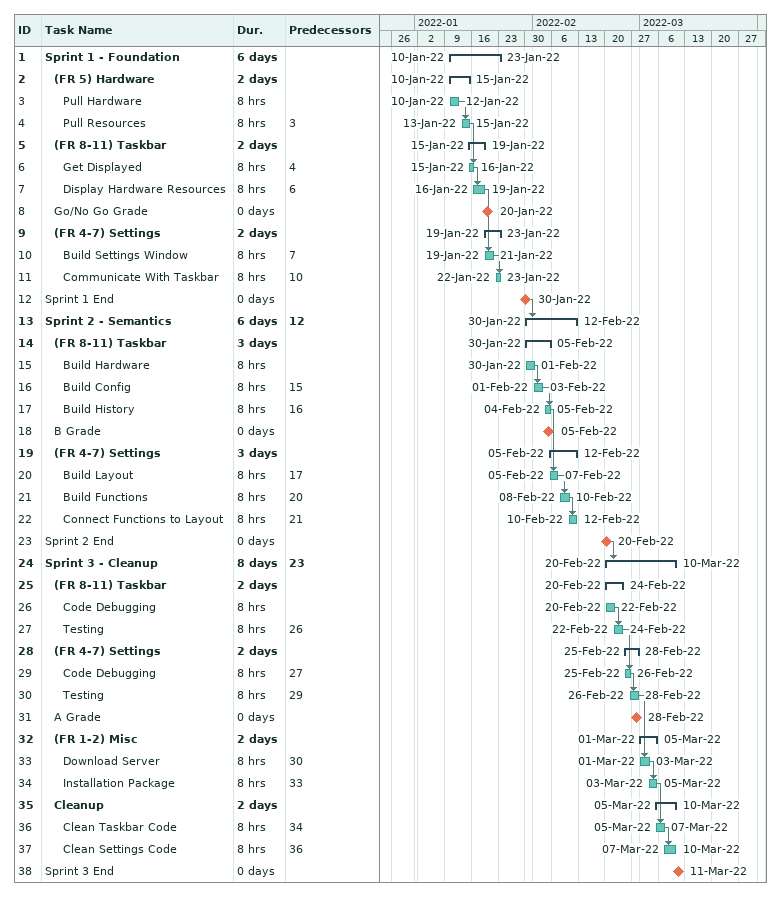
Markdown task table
| ID | Level | Task | Duration | Start | Finish | Predecessors |
|---|---|---|---|---|---|---|
| 1 | 1 | **Sprint 1 - Foundation** | 6d | 2022-01-10 | 2022-01-23 |  |
| 2 | 2 | **(FR 5) Hardware** | 2d | 2022-01-10 | 2022-01-15 |  |
| 3 | 3 | Pull Hardware | 8h | 2022-01-10 | 2022-01-12 |  |
| 4 | 3 | Pull Resources | 8h | 2022-01-13 | 2022-01-15 | 3 |
| 5 | 2 | **(FR 8-11) Taskbar** | 2d | 2022-01-15 | 2022-01-19 |  |
| 6 | 3 | Get Displayed | 8h | 2022-01-15 | 2022-01-16 | 4 |
| 7 | 3 | Display Hardware Resources | 8h | 2022-01-16 | 2022-01-19 | 6 |
| 8 | 2 | Go/No Go Grade | 0d | 2022-01-20 | 2022-01-20 |  |
| 9 | 2 | **(FR 4-7) Settings** | 2d | 2022-01-19 | 2022-01-23 |  |
| 10 | 3 | Build Settings Window | 8h | 2022-01-19 | 2022-01-21 | 7 |
| 11 | 3 | Communicate With Taskbar | 8h | 2022-01-22 | 2022-01-23 | 10 |
| 12 | 1 | Sprint 1 End | 0d | 2022-01-30 | 2022-01-30 |  |
| 13 | 1 | **Sprint 2 - Semantics** | 6d | 2022-01-30 | 2022-02-12 | 12 |
| 14 | 2 | **(FR 8-11) Taskbar** | 3d | 2022-01-30 | 2022-02-05 |  |
| 15 | 3 | Build Hardware | 8h | 2022-01-30 | 2022-02-01 |  |
| 16 | 3 | Build Config | 8h | 2022-02-01 | 2022-02-03 | 15 |
| 17 | 3 | Build History | 8h | 2022-02-04 | 2022-02-05 | 16 |
| 18 | 2 | B Grade | 0d | 2022-02-05 | 2022-02-05 |  |
| 19 | 2 | **(FR 4-7) Settings** | 3d | 2022-02-05 | 2022-02-12 |  |
| 20 | 3 | Build Layout | 8h | 2022-02-05 | 2022-02-07 | 17 |
| 21 | 3 | Build Functions | 8h | 2022-02-08 | 2022-02-10 | 20 |
| 22 | 3 | Connect Functions to Layout | 8h | 2022-02-10 | 2022-02-12 | 21 |
| 23 | 1 | Sprint 2 End | 0d | 2022-02-20 | 2022-02-20 |  |
| 24 | 1 | **Sprint 3 - Cleanup** | 8d | 2022-02-20 | 2022-03-10 | 23 |
| 25 | 2 | **(FR 8-11) Taskbar** | 2d | 2022-02-20 | 2022-02-24 |  |
| 26 | 3 | Code Debugging | 8h | 2022-02-20 | 2022-02-22 |  |
| 27 | 3 | Testing | 8h | 2022-02-22 | 2022-02-24 | 26 |
| 28 | 2 | **(FR 4-7) Settings** | 2d | 2022-02-25 | 2022-02-28 |  |
| 29 | 3 | Code Debugging | 8h | 2022-02-25 | 2022-02-26 | 27 |
| 30 | 3 | Testing | 8h | 2022-02-26 | 2022-02-28 | 29 |
| 31 | 2 | A Grade | 0d | 2022-02-28 | 2022-02-28 |  |
| 32 | 2 | **(FR 1-2) Misc** | 2d | 2022-03-01 | 2022-03-05 |  |
| 33 | 3 | Download Server | 8h | 2022-03-01 | 2022-03-03 | 30 |
| 34 | 3 | Installation Package | 8h | 2022-03-03 | 2022-03-05 | 33 |
| 35 | 2 | **Cleanup** | 2d | 2022-03-05 | 2022-03-10 |  |
| 36 | 3 | Clean Taskbar Code | 8h | 2022-03-05 | 2022-03-07 | 34 |
| 37 | 3 | Clean Settings Code | 8h | 2022-03-07 | 2022-03-10 | 36 |
| 38 | 1 | Sprint 3 End | 0d | 2022-03-11 | 2022-03-11 |  |
